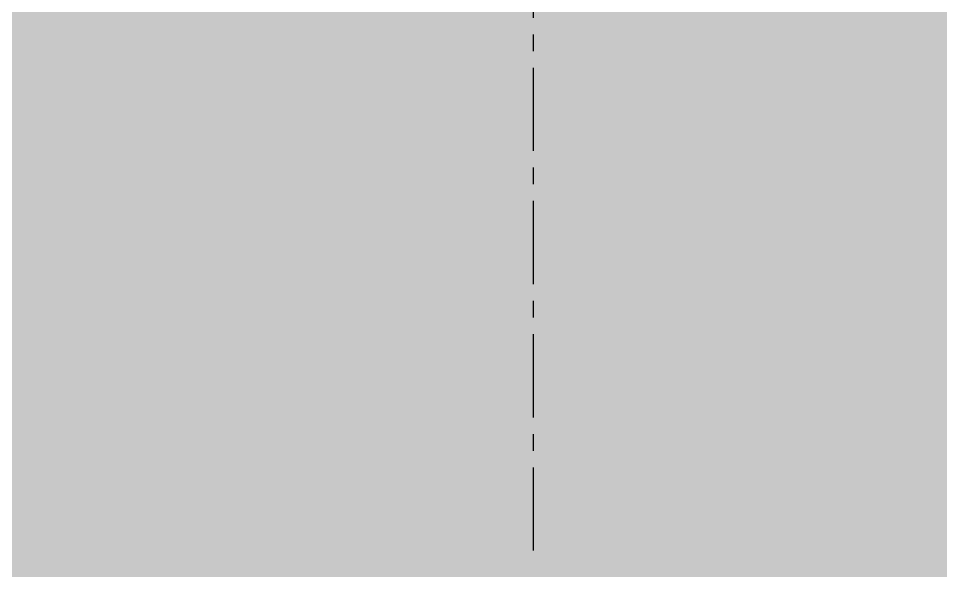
# Model space of a CAD drawing. Header units: metres. Extents: x 563124 to 573994, y 2062953 to 2068466.
# Drawn here: x 572586.4 to 572656.7, y 2065738.6 to 2065780.7 of the extents above; entities that cross this region are included whole.
import ezdxf

# ---------------------------------------------------------------- set-up
doc = ezdxf.new("R2010")
doc.units = ezdxf.units.M
doc.linetypes.add('CENTERX2', pattern=[101.6, 63.5, -12.7, 12.7, -12.7])
doc.layers.add('00 - hatch GT', color=8, linetype='CONTINUOUS')
doc.layers.add('Kichthuoc', color=86, linetype='CONTINUOUS', lineweight=25)

msp = doc.modelspace()

# ---------------------------------------------------------------- hatches: boundary and pattern name
at = {"layer": '00 - hatch GT', "lineweight": -3}
h = msp.add_hatch(dxfattribs=at)
h.set_pattern_fill('AR-SAND', color=251, scale=0.1, style=0)
h.set_pattern_definition([(37.5, (4514.3622, 511.521), (-0.1600031296, 4.894132373), [0, -3.8608, 0, -4.318, 0, -4.1275]), (7.5, (4514.362, 511.521), (4.495232831, 7.168251006), [0, -2.0828, 0, -3.4798, 0, -1.3335]), (327.5, (4511.238, 511.521), (7.909923702, 0.014371847), [0, -1.27, 0, -4.572, 0, -5.969]), (317.5, (4511.238, 511.521), (7.635564525, 2.229293233), [0, -0.635, 0, -2.9972, 0, -3.429])])
h.paths.add_polyline_path([(572385.646, 2065770.291), (572385.646, 2065724.285), (572985.646, 2065724.285), (572985.64, 2065775.974), (572865.64, 2065775.974), (572865.574, 2065770.292), (572665.646, 2065772.595), (572665.646, 2065781.808), (572585.646, 2065781.808), (572585.646, 2065772.595)])

# ---------------------------------------------------------------- linework, layer by layer
at = {"layer": 'Kichthuoc', "color": 1, "linetype": 'CENTERX2', "lineweight": -3, "ltscale": 0.1}
msp.add_line((572625.646, 2065740.107), (572625.646, 2065832.29), dxfattribs=at)

doc.saveas('drawing.dxf')
